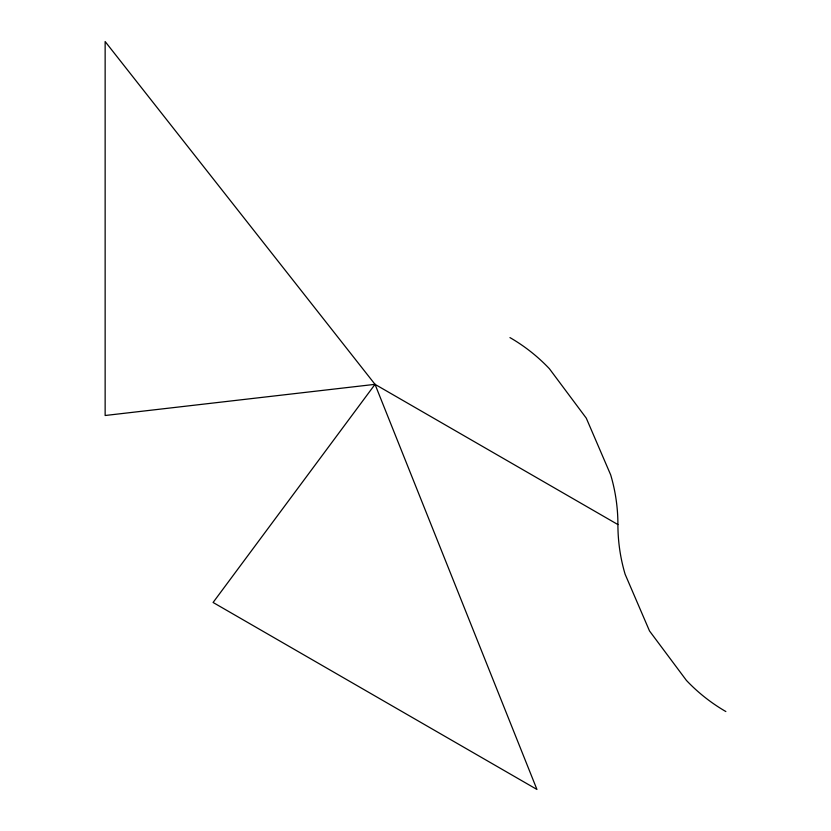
<?xml version="1.0" encoding="UTF-8"?>
<svg xmlns="http://www.w3.org/2000/svg" width="831" height="831" viewBox="0 0 831 831"><rect width="100%" height="100%" fill="white"/><g stroke="black" fill="none" stroke-linecap="round" stroke-linejoin="round"><path stroke-width="1.25" d="M375.02 384.338L213.089 602.475L536.94 789.45L375.02 384.338L105.142 41.55L105.142 415.5L375.02 384.338L617.911 524.569A174.458 174.458 0 0 0 625.13 574.263L649.52 630.968L686.437 680.433A174.458 174.458 0 0 0 725.858 711.544M617.911 524.569A174.458 174.458 0 0 0 610.681 474.875L586.291 418.17L549.384 368.704A174.458 174.458 0 0 0 509.954 337.594"/></g></svg>
